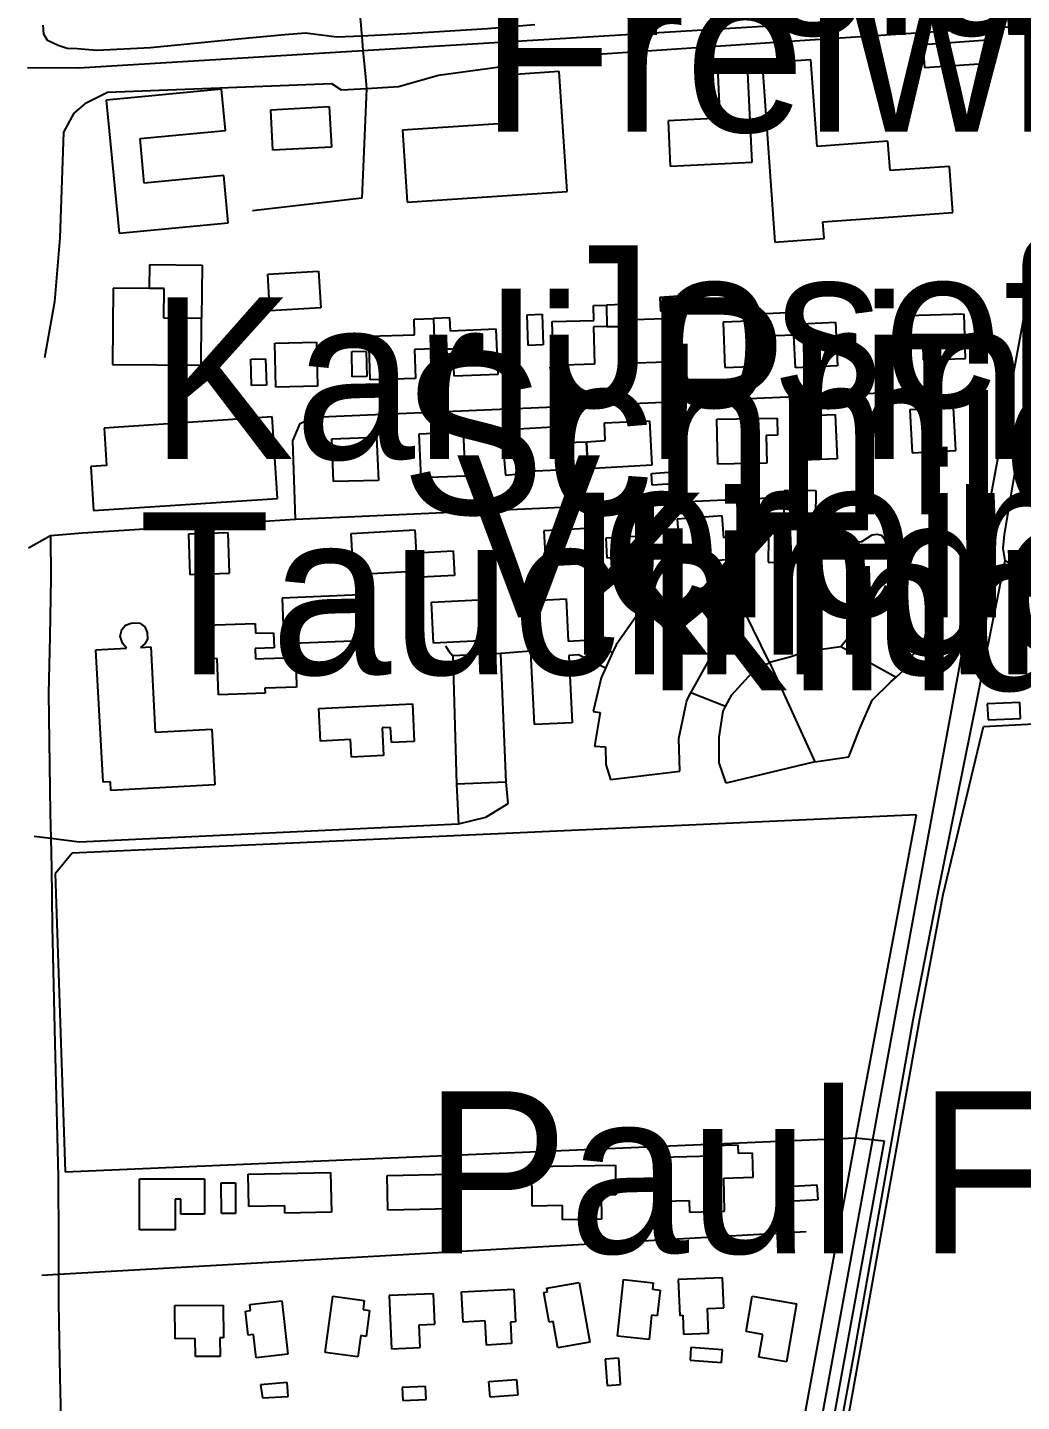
# Model space of a CAD drawing. Extents: x -3657 to 4700, y -7332 to 8131.
# Drawn here: x -3044.6 to -2778.2, y 1526.3 to 1894.7 of the extents above; entities that cross this region are included whole.
import ezdxf

# ---------------------------------------------------------------- set-up
doc = ezdxf.new("R2010")
doc.units = 0
for name, color, linetype in [('OSM_BUILDING_GARAGE', 9, 'CONTINUOUS'), ('OSM_BUILDING_RETAIL', 9, 'CONTINUOUS'), ('OSM_BUILDING_YES', 9, 'CONTINUOUS'), ('OSM_HIGHWAY_CYCLEWAY', 8, 'CONTINUOUS'), ('OSM_HIGHWAY_FOOTWAY', 8, 'CONTINUOUS'), ('OSM_HIGHWAY_PATH', 8, 'CONTINUOUS'), ('OSM_HIGHWAY_RESIDENTIAL', 8, 'CONTINUOUS'), ('OSM_HIGHWAY_SECONDARY', 8, 'CONTINUOUS'), ('OSM_HIGHWAY_SERVICE', 8, 'CONTINUOUS'), ('OSM_LABELS', 8, 'CONTINUOUS'), ('OSM_LANDUSE_FARMLAND', 3, 'CONTINUOUS'), ('OSM_LANDUSE_RAILWAY', 3, 'CONTINUOUS'), ('OSM_LEISURE_SWIMMING_POOL', 3, 'CONTINUOUS'), ('OSM_RAILWAY_RAIL', 5, 'CONTINUOUS')]:
    doc.layers.add(name, color=color, linetype=linetype)

msp = doc.modelspace()

# ---------------------------------------------------------------- linework, layer by layer
at = {"layer": 'OSM_BUILDING_GARAGE'}
for p, q in [((-2778.595257, 1713.774461), (-2787.332556, 1713.396398)), ((-2787.332556, 1713.396398), (-2787.150529, 1709.070915)), ((-2778.405645, 1709.448978), (-2778.595257, 1713.774461)), ((-2787.150529, 1709.070915), (-2778.405645, 1709.448978))]:
    msp.add_line(p, q, dxfattribs=at)
at = {"layer": 'OSM_BUILDING_RETAIL'}
for p, q in [((-2978.976726, 1790.321048), (-3024.05118, 1787.341024)), ((-2977.528094, 1768.460125), (-2978.976726, 1790.321048)), ((-3024.05118, 1787.341024), (-3023.383747, 1777.300122)), ((-3023.383747, 1777.300122), (-3027.623461, 1777.022135)), ((-3027.623461, 1777.022135), (-3026.842262, 1765.202114)), ((-3026.842262, 1765.202114), (-2977.528094, 1768.460125))]:
    msp.add_line(p, q, dxfattribs=at)
at = {"layer": 'OSM_BUILDING_YES'}
for p, q in [((-2785.937015, 1891.408356), (-2804.59479, 1890.107375)), ((-2804.59479, 1890.107375), (-2804.17006, 1883.958296)), ((-2785.504701, 1885.259276), (-2785.937015, 1891.408356)), ((-2902.085457, 1882.924183), (-2915.123146, 1882.056862)), ((-2899.93147, 1850.76661), (-2902.085457, 1882.924183)), ((-2851.610866, 1884.403075), (-2859.688318, 1884.002774)), ((-2859.688318, 1884.002774), (-2859.020885, 1870.392515)), ((-2850.344261, 1858.616972), (-2851.610866, 1884.403075)), ((-2834.606504, 1886.05988), (-2847.697284, 1885.114723)), ((-2847.697284, 1885.114723), (-2844.246354, 1837.17859)), ((-2832.937922, 1862.853499), (-2834.606504, 1886.05988)), ((-2804.17006, 1883.958296), (-2785.504701, 1885.259276)), ((-2915.123146, 1882.056862), (-2914.266102, 1869.202729)), ((-3015.867546, 1875.952261), (-3023.444423, 1875.229494)), ((-3023.444423, 1875.229494), (-3020.016246, 1839.547042)), ((-2992.590834, 1878.187279), (-3015.867546, 1875.952261)), ((-2991.529009, 1867.123384), (-2992.590834, 1878.187279)), ((-2979.393871, 1872.672011), (-2963.678867, 1873.539331)), ((-2978.787114, 1861.786027), (-2979.393871, 1872.672011)), ((-2963.678867, 1873.539331), (-2963.079695, 1862.653348)), ((-2914.266102, 1869.202729), (-2944.080619, 1867.21234)), ((-2859.020885, 1870.392515), (-2872.908034, 1869.703106)), ((-2872.908034, 1869.703106), (-2872.308861, 1857.538381)), ((-3014.418914, 1864.921724), (-2991.529009, 1867.123384)), ((-3013.27366, 1853.012748), (-3014.418914, 1864.921724)), ((-2944.080619, 1867.21234), (-2942.783676, 1847.908901)), ((-2813.954015, 1864.221196), (-2832.937922, 1862.853499)), ((-2813.385181, 1856.337476), (-2813.954015, 1864.221196)), ((-2963.079695, 1862.653348), (-2978.787114, 1861.786027)), ((-2872.308861, 1857.538381), (-2850.344261, 1858.616972)), ((-2797.495734, 1857.471664), (-2813.385181, 1856.337476)), ((-2796.608352, 1845.117908), (-2797.495734, 1857.471664)), ((-2991.976493, 1855.058734), (-3013.27366, 1853.012748)), ((-2990.755394, 1842.360274), (-2991.976493, 1855.058734)), ((-2942.783676, 1847.908901), (-2899.93147, 1850.76661)), ((-3020.016246, 1839.547042), (-2990.755394, 1842.360274)), ((-2831.405861, 1842.627141), (-2813.779573, 1843.883644)), ((-2831.079729, 1838.123747), (-2831.405861, 1842.627141)), ((-2813.779573, 1843.883644), (-2796.608352, 1845.117908)), ((-2844.246354, 1837.17859), (-2831.079729, 1838.123747)), ((-3011.870535, 1824.769236), (-3011.787106, 1831.140706)), ((-3011.787106, 1831.140706), (-2997.733099, 1830.962794)), ((-2997.733099, 1830.962794), (-2997.915126, 1816.674246)), ((-2980.167486, 1828.583222), (-2966.576132, 1829.394945)), ((-2979.583483, 1818.720232), (-2980.167486, 1828.583222)), ((-2966.576132, 1829.394945), (-2965.992128, 1819.531955)), ((-3021.631737, 1824.791475), (-3021.806179, 1804.364967)), ((-3011.870535, 1824.769236), (-3021.631737, 1824.791475)), ((-3007.941784, 1824.713639), (-3011.870535, 1824.769236)), ((-3007.941784, 1824.713639), (-3011.870535, 1824.769236)), ((-3008.047966, 1816.79656), (-3007.941784, 1824.713639)), ((-3008.047966, 1816.79656), (-3007.941784, 1824.713639)), ((-2892.908258, 1820.154647), (-2889.411822, 1820.243603)), ((-2892.80966, 1816.196107), (-2892.908258, 1820.154647)), ((-2884.944574, 1820.488232), (-2889.411822, 1820.243603)), ((-2889.411822, 1820.243603), (-2889.267717, 1814.528184)), ((-2889.411822, 1820.243603), (-2889.267717, 1814.528184)), ((-2884.792885, 1816.240585), (-2884.944574, 1820.488232)), ((-2997.915126, 1816.674246), (-3008.047966, 1816.79656)), ((-2997.915126, 1816.674246), (-3008.047966, 1816.79656)), ((-2998.051646, 1804.164816), (-2997.915126, 1816.674246)), ((-2965.992128, 1819.531955), (-2979.583483, 1818.720232)), ((-2940.955821, 1816.529692), (-2935.768049, 1816.685365)), ((-2940.83447, 1812.337643), (-2940.955821, 1816.529692)), ((-2931.361477, 1816.896635), (-2935.768049, 1816.685365)), ((-2935.768049, 1816.685365), (-2935.532931, 1808.534777)), ((-2935.768049, 1816.685365), (-2935.532931, 1808.534777)), ((-2931.202204, 1813.305039), (-2931.361477, 1816.896635)), ((-2903.928481, 1815.91812), (-2892.80966, 1816.196107)), ((-2873.848507, 1816.618648), (-2884.792885, 1816.240585)), ((-2873.44653, 1805.065495), (-2873.848507, 1816.618648)), ((-2846.582368, 1816.151629), (-2858.103165, 1815.740208)), ((-2846.718889, 1818.008585), (-2839.187518, 1818.375528)), ((-2846.582368, 1816.151629), (-2846.718889, 1818.008585)), ((-2846.430679, 1811.926222), (-2846.582368, 1816.151629)), ((-2846.430679, 1811.926222), (-2846.582368, 1816.151629)), ((-2839.187518, 1818.375528), (-2839.028245, 1815.150875)), ((-2793.551814, 1817.89739), (-2808.682815, 1817.419252)), ((-2808.682815, 1817.419252), (-2808.447697, 1809.846877)), ((-2793.180176, 1805.999533), (-2793.551814, 1817.89739)), ((-2918.930545, 1813.838775), (-2931.202204, 1813.305039)), ((-2918.407217, 1801.796364), (-2918.930545, 1813.838775)), ((-2903.632687, 1804.142577), (-2903.928481, 1815.91812)), ((-2889.267717, 1814.528184), (-2892.87792, 1814.439228)), ((-2892.87792, 1814.439228), (-2892.627633, 1804.420565)), ((-2889.267717, 1814.528184), (-2884.588104, 1814.539303)), ((-2884.588104, 1814.539303), (-2884.246803, 1804.687433)), ((-2858.103165, 1815.740208), (-2857.670851, 1803.597722)), ((-2839.028245, 1815.150875), (-2828.015607, 1815.684611)), ((-2828.015607, 1815.684611), (-2827.446772, 1804.009143)), ((-2978.294124, 1810.124864), (-2967.160135, 1810.380613)), ((-2978.028668, 1798.304844), (-2978.294124, 1810.124864)), ((-2967.160135, 1810.380613), (-2966.894679, 1798.560592)), ((-2953.068206, 1811.992939), (-2940.83447, 1812.337643)), ((-2952.73449, 1800.284113), (-2953.068206, 1811.992939)), ((-2839.17235, 1812.270927), (-2846.430679, 1811.926222)), ((-2846.14247, 1804.020263), (-2846.430679, 1811.926222)), ((-2838.74762, 1803.464288), (-2839.17235, 1812.270927)), ((-2808.447697, 1809.846877), (-2804.655466, 1809.958072)), ((-2804.655466, 1809.958072), (-2804.52653, 1805.643709)), ((-2935.532931, 1808.534777), (-2940.842054, 1808.390224)), ((-2940.842054, 1808.390224), (-2940.61452, 1800.628818)), ((-2935.532931, 1808.534777), (-2930.603031, 1808.601494)), ((-2930.603031, 1808.601494), (-2930.284484, 1801.284868)), ((-2884.246803, 1804.687433), (-2873.44653, 1805.065495)), ((-2804.52653, 1805.643709), (-2793.180176, 1805.999533)), ((-3021.806179, 1804.364967), (-2998.051646, 1804.164816)), ((-2930.284484, 1801.284868), (-2918.407217, 1801.796364)), ((-2892.627633, 1804.420565), (-2903.632687, 1804.142577)), ((-2857.670851, 1803.597722), (-2846.14247, 1804.020263)), ((-2827.446772, 1804.009143), (-2838.74762, 1803.464288)), ((-2966.894679, 1798.560592), (-2978.028668, 1798.304844)), ((-2940.61452, 1800.628818), (-2952.73449, 1800.284113)), ((-2839.536404, 1790.49896), (-2828.091451, 1790.965979)), ((-2839.043414, 1778.601103), (-2839.536404, 1790.49896)), ((-2828.091451, 1790.965979), (-2827.606046, 1779.079241)), ((-2796.411156, 1792.867412), (-2808.106396, 1792.25584)), ((-2808.106396, 1792.25584), (-2807.492054, 1780.669328)), ((-2795.804399, 1781.29202), (-2796.411156, 1792.867412)), ((-2913.060172, 1787.096395), (-2900.553395, 1787.796923)), ((-2912.407908, 1775.565481), (-2913.060172, 1787.096395)), ((-2900.553395, 1787.796923), (-2900.310693, 1783.48256)), ((-2889.935149, 1788.708722), (-2877.830349, 1789.275816)), ((-2889.730369, 1783.994057), (-2889.935149, 1788.708722)), ((-2877.830349, 1789.275816), (-2877.269099, 1777.366839)), ((-2859.7945, 1789.687237), (-2843.662351, 1789.954105)), ((-2859.597304, 1777.678185), (-2859.7945, 1789.687237)), ((-2843.662351, 1789.954105), (-2843.586506, 1785.383993)), ((-2962.988681, 1784.461075), (-2951.005232, 1784.850258)), ((-2962.57912, 1772.974639), (-2962.988681, 1784.461075)), ((-2951.005232, 1784.850258), (-2950.47432, 1773.274866)), ((-2939.613371, 1785.806534), (-2927.774027, 1786.306911)), ((-2939.105212, 1773.953155), (-2939.613371, 1785.806534)), ((-2927.774027, 1786.306911), (-2927.265868, 1774.464651)), ((-2900.310693, 1783.48256), (-2894.758867, 1783.627113)), ((-2894.758867, 1783.627113), (-2889.730369, 1783.994057)), ((-2894.758867, 1783.627113), (-2894.364475, 1776.354965)), ((-2894.364475, 1776.354965), (-2894.758867, 1783.627113)), ((-2843.586506, 1785.383993), (-2846.582368, 1785.328396)), ((-2846.582368, 1785.328396), (-2846.461017, 1777.889455)), ((-2807.492054, 1780.669328), (-2795.804399, 1781.29202)), ((-2894.364475, 1776.354965), (-2912.407908, 1775.565481)), ((-2877.269099, 1777.366839), (-2894.364475, 1776.354965)), ((-2846.461017, 1777.889455), (-2859.597304, 1777.678185)), ((-2827.606046, 1779.079241), (-2839.043414, 1778.601103)), ((-2950.47432, 1773.274866), (-2962.57912, 1772.974639)), ((-2927.265868, 1774.464651), (-2939.105212, 1773.953155)), ((-2841.811742, 1770.595068), (-2841.895171, 1763.667624)), ((-2833.226132, 1770.494993), (-2841.811742, 1770.595068)), ((-2833.317145, 1763.53419), (-2833.226132, 1770.494993)), ((-2858.353452, 1763.812177), (-2870.443084, 1762.944857)), ((-2870.443084, 1762.944857), (-2869.601209, 1751.202673)), ((-2857.936307, 1757.885488), (-2858.353452, 1763.812177)), ((-2845.92252, 1763.712102), (-2846.074209, 1751.347226)), ((-2841.895171, 1763.667624), (-2845.92252, 1763.712102)), ((-2836.464697, 1751.224912), (-2836.305423, 1763.567549)), ((-2836.305423, 1763.567549), (-2833.317145, 1763.53419)), ((-2990.81607, 1759.264305), (-3001.449485, 1758.852884)), ((-3001.449485, 1758.852884), (-3001.039924, 1748.033617)), ((-2990.406509, 1748.433919), (-2990.81607, 1759.264305)), ((-2957.816079, 1759.086393), (-2940.720703, 1760.009311)), ((-2957.216906, 1747.989139), (-2957.816079, 1759.086393)), ((-2940.720703, 1760.009311), (-2940.394571, 1753.860232)), ((-2894.880218, 1760.409613), (-2906.211404, 1759.764682)), ((-2906.211404, 1759.764682), (-2905.680491, 1750.502145)), ((-2894.349306, 1751.147075), (-2894.880218, 1760.409613)), ((-2889.518004, 1757.874368), (-2881.326786, 1758.308029)), ((-2889.237379, 1752.436936), (-2889.518004, 1757.874368)), ((-2881.326786, 1758.308029), (-2881.046161, 1752.870597)), ((-2851.610866, 1758.330268), (-2857.936307, 1757.885488)), ((-2851.193721, 1752.514773), (-2851.610866, 1758.330268)), ((-2940.394571, 1753.860232), (-2930.474095, 1754.393967)), ((-2930.474095, 1754.393967), (-2930.12521, 1747.811228)), ((-2905.680491, 1750.502145), (-2894.349306, 1751.147075)), ((-2881.046161, 1752.870597), (-2889.237379, 1752.436936)), ((-2869.601209, 1751.202673), (-2851.193721, 1752.514773)), ((-2846.074209, 1751.347226), (-2836.464697, 1751.224912)), ((-3001.039924, 1748.033617), (-2990.406509, 1748.433919)), ((-2941.153017, 1748.85646), (-2957.216906, 1747.989139)), ((-2941.062004, 1747.221894), (-2941.153017, 1748.85646)), ((-2930.12521, 1747.811228), (-2941.062004, 1747.221894)), ((-2953.401922, 1742.662902), (-2976.352502, 1741.762224)), ((-2952.924101, 1730.464819), (-2953.401922, 1742.662902)), ((-2861.470666, 1745.920914), (-2868.387695, 1741.350802)), ((-2853.635917, 1732.811032), (-2861.470666, 1745.920914)), ((-2976.352502, 1741.762224), (-2975.874681, 1729.57526)), ((-2936.336884, 1740.616916), (-2920.151644, 1741.473117)), ((-2935.760465, 1729.653096), (-2936.336884, 1740.616916)), ((-2920.151644, 1741.473117), (-2919.575224, 1730.498177)), ((-2910.390442, 1741.039457), (-2900.219679, 1741.550953)), ((-2909.814023, 1729.475184), (-2910.390442, 1741.039457)), ((-2900.219679, 1741.550953), (-2899.650844, 1730.186832)), ((-2879.984336, 1738.904514), (-2886.802767, 1729.241675)), ((-2874.288406, 1734.423358), (-2879.984336, 1738.904514)), ((-2868.387695, 1741.350802), (-2874.288406, 1734.423358)), ((-3018.294574, 1734.478956), (-3016.512225, 1735.112767)), ((-3016.512225, 1735.112767), (-3014.449252, 1735.03493)), ((-3019.720452, 1731.498932), (-3019.32606, 1733.28917)), ((-3019.128864, 1729.630857), (-3019.720452, 1731.498932)), ((-3019.32606, 1733.28917), (-3018.294574, 1734.478956)), ((-3014.449252, 1735.03493), (-3013.099218, 1734.034176)), ((-3013.099218, 1734.034176), (-3012.462123, 1732.533045)), ((-3012.462123, 1732.533045), (-3012.386278, 1730.709448)), ((-2996.822963, 1734.490075), (-2983.580494, 1734.901497)), ((-2996.549923, 1725.483286), (-2996.822963, 1734.490075)), ((-2983.580494, 1734.901497), (-2983.504649, 1732.310655)), ((-2983.504649, 1732.310655), (-2978.612672, 1732.466328)), ((-2978.612672, 1732.466328), (-2978.49132, 1728.385474)), ((-2862.077423, 1724.871714), (-2853.635917, 1732.811032)), ((-3026.243089, 1727.873977), (-3018.059455, 1728.318757)), ((-3024.32422, 1692.347198), (-3026.243089, 1727.873977)), ((-3018.059455, 1728.318757), (-3019.128864, 1729.630857)), ((-3013.13714, 1729.441826), (-3014.3279, 1728.518908)), ((-3014.3279, 1728.518908), (-3011.551987, 1728.663461)), ((-3012.386278, 1730.709448), (-3013.13714, 1729.441826)), ((-3011.551987, 1728.663461), (-3010.31572, 1705.801784)), ((-2978.49132, 1728.385474), (-2983.512234, 1728.24092)), ((-2983.512234, 1728.24092), (-2983.428805, 1725.494406)), ((-2975.874681, 1729.57526), (-2952.924101, 1730.464819)), ((-2919.575224, 1730.498177), (-2935.760465, 1729.653096)), ((-2909.700256, 1727.284644), (-2909.814023, 1729.475184)), ((-2899.650844, 1730.186832), (-2895.031907, 1730.464819)), ((-2895.031907, 1730.464819), (-2887.773578, 1727.140091)), ((-2886.802767, 1729.241675), (-2887.773578, 1727.140091)), ((-2993.70575, 1725.572242), (-2996.549923, 1725.483286)), ((-2993.409956, 1715.831567), (-2993.70575, 1725.572242)), ((-2983.428805, 1725.494406), (-2981.221726, 1725.572242)), ((-2981.221726, 1725.572242), (-2972.696792, 1725.827991)), ((-2972.696792, 1725.827991), (-2972.454089, 1717.866434)), ((-2908.729445, 1707.814412), (-2909.700256, 1727.284644)), ((-2896.859763, 1726.49516), (-2899.461233, 1726.328368)), ((-2899.461233, 1726.328368), (-2898.558682, 1708.325909)), ((-2889.677278, 1722.99252), (-2896.859763, 1726.49516)), ((-2887.773578, 1727.140091), (-2889.677278, 1722.99252)), ((-2887.773578, 1727.140091), (-2889.677278, 1722.99252)), ((-2866.779789, 1716.309705), (-2862.077423, 1724.871714)), ((-2890.868038, 1720.401678), (-2893.006856, 1711.350411)), ((-2889.677278, 1722.99252), (-2890.868038, 1720.401678)), ((-2972.454089, 1717.866434), (-2980.948686, 1717.610685)), ((-2980.948686, 1717.610685), (-2980.903179, 1716.209629)), ((-2980.903179, 1716.209629), (-2993.409956, 1715.831567)), ((-2966.507871, 1712.106537), (-2941.433642, 1713.407517)), ((-2941.433642, 1713.407517), (-2940.910314, 1703.322137)), ((-2870.010769, 1704.13386), (-2867.879536, 1714.308196)), ((-2867.879536, 1714.308196), (-2866.779789, 1716.309705)), ((-2966.060388, 1703.399974), (-2966.507871, 1712.106537)), ((-2893.006856, 1711.350411), (-2891.072819, 1711.050185)), ((-2891.072819, 1711.050185), (-2892.597295, 1701.998918)), ((-3010.31572, 1705.801784), (-2995.177135, 1706.624627)), ((-2995.177135, 1706.624627), (-2994.373182, 1691.65779)), ((-2947.273677, 1707.058287), (-2949.526262, 1706.935973)), ((-2949.526262, 1706.935973), (-2949.139455, 1699.53039)), ((-2947.061312, 1703.010792), (-2947.273677, 1707.058287)), ((-2898.558682, 1708.325909), (-2908.729445, 1707.814412)), ((-2958.028444, 1703.811395), (-2966.060388, 1703.399974)), ((-2957.778156, 1699.085611), (-2958.028444, 1703.811395)), ((-2940.910314, 1703.322137), (-2947.061312, 1703.010792)), ((-2892.597295, 1701.998918), (-2889.64694, 1701.887723)), ((-2869.707391, 1695.38282), (-2870.010769, 1704.13386)), ((-2949.139455, 1699.53039), (-2957.778156, 1699.085611)), ((-2889.64694, 1701.887723), (-2889.548342, 1697.11746)), ((-2889.548342, 1697.11746), (-2888.327244, 1693.147802)), ((-2888.327244, 1693.147802), (-2869.707391, 1695.38282)), ((-3022.337092, 1692.458393), (-3024.32422, 1692.347198)), ((-3022.21574, 1690.156658), (-3022.337092, 1692.458393)), ((-2994.373182, 1691.65779), (-3022.21574, 1690.156658)), ((-2861.015598, 1592.116091), (-2874.728304, 1591.738029)), ((-2874.728304, 1591.738029), (-2874.394588, 1580.040322)), ((-2854.075816, 1595.062757), (-2861.091443, 1594.862606)), ((-2861.091443, 1594.862606), (-2861.015598, 1592.116091)), ((-2854.01514, 1592.8055), (-2854.075816, 1595.062757)), ((-2850.253248, 1592.905575), (-2854.01514, 1592.8055)), ((-2850.071221, 1586.467389), (-2850.253248, 1592.905575)), ((-2985.469025, 1587.301351), (-2963.352735, 1587.746131)), ((-2963.352735, 1587.746131), (-2963.140371, 1577.082537)), ((-2909.4348, 1589.380696), (-2887.007547, 1589.7254)), ((-2909.275526, 1578.761581), (-2909.4348, 1589.380696)), ((-2887.007547, 1589.7254), (-2886.886196, 1581.797202)), ((-3014.555434, 1586.067087), (-2997.141511, 1586.089326)), ((-3014.532681, 1572.367872), (-3014.555434, 1586.067087)), ((-2997.141511, 1586.089326), (-2997.126342, 1576.58216)), ((-2985.294582, 1578.628147), (-2985.469025, 1587.301351)), ((-2948.176228, 1586.934408), (-2931.088437, 1587.256873)), ((-2947.994201, 1577.68299), (-2948.176228, 1586.934408)), ((-2931.088437, 1587.256873), (-2930.90641, 1578.005455)), ((-2857.981814, 1586.244999), (-2850.071221, 1586.467389)), ((-2857.731526, 1577.360524), (-2857.981814, 1586.244999)), ((-3003.520043, 1580.629655), (-3005.036935, 1580.629655)), ((-3005.036935, 1580.629655), (-3005.029351, 1572.378992)), ((-3003.512458, 1576.571041), (-3003.520043, 1580.629655)), ((-2886.886196, 1581.797202), (-2890.799778, 1581.730485)), ((-2890.799778, 1581.730485), (-2890.70118, 1575.225582)), ((-2975.639563, 1578.817178), (-2985.294582, 1578.628147)), ((-2975.594056, 1576.826789), (-2975.639563, 1578.817178)), ((-2963.140371, 1577.082537), (-2975.594056, 1576.826789)), ((-2930.90641, 1578.005455), (-2947.994201, 1577.68299)), ((-2901.220828, 1578.883895), (-2909.275526, 1578.761581)), ((-2901.167737, 1575.069909), (-2901.220828, 1578.883895)), ((-2874.394588, 1580.040322), (-2867.280363, 1580.240473)), ((-2867.280363, 1580.240473), (-2867.18935, 1577.093657)), ((-2867.18935, 1577.093657), (-2857.731526, 1577.360524)), ((-2997.126342, 1576.58216), (-3003.512458, 1576.571041)), ((-2890.70118, 1575.225582), (-2901.167737, 1575.069909)), ((-3005.029351, 1572.378992), (-3014.532681, 1572.367872)), ((-2886.476635, 1543.890852), (-2884.815638, 1559.035601)), ((-2884.815638, 1559.035601), (-2876.905045, 1558.16828)), ((-2858.307946, 1559.535978), (-2870.14729, 1559.04672)), ((-2870.14729, 1559.04672), (-2869.752898, 1549.450598)), ((-2857.974229, 1551.418748), (-2858.307946, 1559.535978)), ((-2964.755861, 1539.498652), (-2962.738394, 1554.565565)), ((-2962.738394, 1554.565565), (-2954.304473, 1553.442496)), ((-2935.722543, 1555.254973), (-2947.607394, 1554.776835)), ((-2947.607394, 1554.776835), (-2947.030975, 1540.488287)), ((-2935.396411, 1547.093265), (-2935.722543, 1555.254973)), ((-2928.229095, 1555.710872), (-2914.273686, 1556.478117)), ((-2927.789196, 1547.627001), (-2928.229095, 1555.710872)), ((-2914.273686, 1556.478117), (-2913.78828, 1547.671479)), ((-2906.181066, 1555.555199), (-2905.187501, 1555.721992)), ((-2904.770356, 1547.593643), (-2906.181066, 1555.555199)), ((-2905.361944, 1556.700507), (-2896.700489, 1558.234997)), ((-2905.187501, 1555.721992), (-2905.361944, 1556.700507)), ((-2896.700489, 1558.234997), (-2893.856316, 1542.267406)), ((-2876.905045, 1558.16828), (-2877.094656, 1556.466998)), ((-2877.094656, 1556.466998), (-2875.054436, 1556.233488)), ((-2875.054436, 1556.233488), (-2875.820467, 1549.317164)), ((-2851.959751, 1545.091757), (-2850.329092, 1554.554445)), ((-2850.329092, 1554.554445), (-2838.451826, 1552.508458)), ((-3005.052104, 1552.063679), (-2992.120597, 1552.163754)), ((-3004.976259, 1543.179204), (-3005.052104, 1552.063679)), ((-2992.120597, 1552.163754), (-2992.044753, 1543.457191)), ((-2984.983619, 1552.397263), (-2976.435931, 1553.364659)), ((-2984.794008, 1550.740459), (-2984.983619, 1552.397263)), ((-2976.435931, 1553.364659), (-2974.828026, 1539.042753)), ((-2954.304473, 1553.442496), (-2954.630605, 1550.985088)), ((-2954.630605, 1550.985088), (-2952.878594, 1550.751579)), ((-2862.350463, 1551.240836), (-2857.974229, 1551.418748)), ((-2862.077423, 1544.680336), (-2862.350463, 1551.240836)), ((-2838.451826, 1552.508458), (-2841.129141, 1536.985647)), ((-2986.189549, 1550.584786), (-2984.794008, 1550.740459)), ((-2985.46144, 1544.157719), (-2986.189549, 1550.584786)), ((-2952.878594, 1550.751579), (-2953.811483, 1543.813015)), ((-2921.880901, 1547.960586), (-2927.789196, 1547.627001)), ((-2921.524431, 1541.489041), (-2921.880901, 1547.960586)), ((-2913.78828, 1547.671479), (-2915.138315, 1547.604762)), ((-2915.138315, 1547.604762), (-2914.819767, 1541.855984)), ((-2903.670609, 1547.793793), (-2904.770356, 1547.593643)), ((-2902.419173, 1540.744035), (-2903.670609, 1547.793793)), ((-2877.291852, 1549.483956), (-2878.004792, 1542.956814)), ((-2875.820467, 1549.317164), (-2877.291852, 1549.483956)), ((-2869.752898, 1549.450598), (-2868.956529, 1549.483956)), ((-2868.956529, 1549.483956), (-2868.744164, 1544.402348)), ((-2983.974886, 1544.324512), (-2985.46144, 1544.157719)), ((-2983.277115, 1538.097596), (-2983.974886, 1544.324512)), ((-2955.244946, 1544.002046), (-2956.010977, 1538.331105)), ((-2953.811483, 1543.813015), (-2955.244946, 1544.002046)), ((-2939.598202, 1546.915354), (-2935.396411, 1547.093265)), ((-2939.3555, 1540.788513), (-2939.598202, 1546.915354)), ((-2878.004792, 1542.956814), (-2886.476635, 1543.890852)), ((-2868.744164, 1544.402348), (-2862.077423, 1544.680336)), ((-2847.492504, 1544.324512), (-2851.959751, 1545.091757)), ((-2848.539159, 1538.264388), (-2847.492504, 1544.324512)), ((-2999.636799, 1543.223682), (-3004.976259, 1543.179204)), ((-2999.591292, 1538.386703), (-2999.636799, 1543.223682)), ((-2992.044753, 1543.457191), (-2992.992811, 1543.457191)), ((-2992.992811, 1543.457191), (-2992.954888, 1538.4423)), ((-2947.030975, 1540.488287), (-2939.3555, 1540.788513)), ((-2914.819767, 1541.855984), (-2921.524431, 1541.489041)), ((-2893.856316, 1542.267406), (-2902.419173, 1540.744035)), ((-2992.954888, 1538.4423), (-2999.591292, 1538.386703)), ((-2974.828026, 1539.042753), (-2983.277115, 1538.097596)), ((-2956.010977, 1538.331105), (-2964.755861, 1539.498652)), ((-2841.129141, 1536.985647), (-2848.539159, 1538.264388))]:
    msp.add_line(p, q, dxfattribs=at)
at = {"layer": 'OSM_HIGHWAY_CYCLEWAY'}
for p, q in [((-2800.923911, 1660.690003), (-2782.584683, 1751.825364)), ((-2807.249352, 1628.688103), (-2800.923911, 1660.690003)), ((-2822.911264, 1539.665444), (-2807.249352, 1628.688103)), ((-2863.920447, 1317.08656), (-2822.911264, 1539.665444))]:
    msp.add_line(p, q, dxfattribs=at)
at = {"layer": 'OSM_HIGHWAY_FOOTWAY'}
for p, q in [((-3040.183329, 1892.953965), (-3040.365356, 1895.378015)), ((-2921.274144, 1894.37726), (-2942.912612, 1892.998443)), ((-2908.562587, 1895.444732), (-2921.274144, 1894.37726)), ((-3039.174596, 1891.219324), (-3040.183329, 1892.953965)), ((-3036.315254, 1889.907224), (-3039.174596, 1891.219324)), ((-3033.971655, 1889.073262), (-3036.315254, 1889.907224)), ((-2988.100833, 1891.630746), (-3011.597494, 1889.295652)), ((-2975.594056, 1892.753814), (-2988.100833, 1891.630746)), ((-2970.095322, 1893.154116), (-2975.594056, 1892.753814)), ((-2961.668985, 1892.120003), (-2970.095322, 1893.154116)), ((-2954.994659, 1892.431349), (-2961.668985, 1892.120003)), ((-2942.912612, 1892.998443), (-2954.994659, 1892.431349)), ((-3031.22608, 1888.984306), (-3033.971655, 1889.073262)), ((-3026.015555, 1888.528407), (-3031.22608, 1888.984306)), ((-3011.597494, 1889.295652), (-3026.015555, 1888.528407)), ((-2962.981097, 1879.588335), (-3023.148629, 1877.29772)), ((-2960.387211, 1877.909292), (-2962.981097, 1879.588335)), ((-2945.127275, 1878.776612), (-2953.728054, 1878.287354)), ((-3023.148629, 1877.29772), (-3029.201029, 1874.250979)), ((-2958.657954, 1878.009367), (-2960.387211, 1877.909292)), ((-2953.728054, 1878.287354), (-2958.657954, 1878.009367)), ((-3032.196891, 1871.760212), (-3034.942466, 1866.678604)), ((-3029.201029, 1874.250979), (-3032.196891, 1871.760212)), ((-3034.942466, 1866.678604), (-3035.913277, 1838.357256)), ((-3035.913277, 1838.357256), (-3037.331572, 1821.166521)), ((-3037.331572, 1821.166521), (-3039.978549, 1806.121847)), ((-3038.423734, 1758.541538), (-3038.302383, 1747.155177)), ((-3038.302383, 1747.155177), (-3038.567839, 1731.443334)), ((-2856.684871, 1746.943907), (-2861.781629, 1748.256007)), ((-2845.702571, 1724.471412), (-2856.684871, 1746.943907)), ((-2820.787615, 1742.362676), (-2816.813357, 1745.920914)), ((-2822.926433, 1736.669496), (-2820.787615, 1742.362676)), ((-2803.290263, 1734.634629), (-2803.085482, 1740.227734)), ((-2835.531808, 1736.769571), (-2835.531808, 1731.687963)), ((-2824.139947, 1731.687963), (-2822.926433, 1736.669496)), ((-3038.567839, 1731.443334), (-3038.969815, 1716.176271)), ((-2835.531808, 1731.687963), (-2836.244747, 1727.217927)), ((-2826.582144, 1728.741298), (-2824.139947, 1731.687963)), ((-2804.511361, 1729.141599), (-2803.290263, 1734.634629)), ((-2932.544653, 1728.963687), (-2931.619349, 1727.540392)), ((-2836.244747, 1727.217927), (-2832.384257, 1727.918455)), ((-2832.384257, 1727.918455), (-2826.582144, 1728.741298)), ((-2826.582144, 1728.741298), (-2811.78486, 1720.546232)), ((-2807.454132, 1726.395085), (-2804.511361, 1729.141599)), ((-2931.619349, 1727.540392), (-2930.542356, 1726.27277)), ((-2909.715425, 1727.495914), (-2917.679109, 1726.873223)), ((-2850.389768, 1721.824973), (-2845.702571, 1724.471412)), ((-2840.219005, 1725.894708), (-2845.702571, 1724.471412)), ((-2845.702571, 1724.471412), (-2833.605355, 1697.829108)), ((-2836.244747, 1727.217927), (-2840.219005, 1725.894708)), ((-2809.38817, 1722.736772), (-2807.454132, 1726.395085)), ((-2855.774735, 1715.820447), (-2850.389768, 1721.824973)), ((-2813.157647, 1719.278609), (-2811.78486, 1720.546232)), ((-2811.78486, 1720.546232), (-2809.38817, 1722.736772)), ((-2818.239236, 1714.397152), (-2813.157647, 1719.278609)), ((-3038.969815, 1716.176271), (-3038.507163, 1684.141013)), ((-2857.473655, 1712.640272), (-2866.779789, 1716.309705)), ((-2857.473655, 1712.640272), (-2855.774735, 1715.820447)), ((-2821.49297, 1706.76918), (-2818.239236, 1714.397152)), ((-2859.23325, 1704.445206), (-2858.11075, 1711.450487)), ((-2858.11075, 1711.450487), (-2857.473655, 1712.640272)), ((-2824.45091, 1699.152328), (-2821.49297, 1706.76918)), ((-2859.23325, 1697.617838), (-2859.23325, 1704.445206)), ((-2833.605355, 1697.829108), (-2824.45091, 1699.152328)), ((-2857.306797, 1692.135928), (-2859.23325, 1697.617838)), ((-2833.605355, 1697.829108), (-2857.306797, 1692.135928)), ((-3038.507163, 1684.141013), (-3038.317552, 1677.358122)), ((-3038.317552, 1677.358122), (-3038.097602, 1669.307609)), ((-3038.097602, 1669.307609), (-3037.938329, 1653.662483)), ((-3037.938329, 1653.662483), (-3037.270896, 1622.450067)), ((-3037.270896, 1622.450067), (-3036.360761, 1586.611942)), ((-3036.360761, 1586.611942), (-3036.277332, 1569.098741)), ((-3036.277332, 1569.098741), (-3036.2925, 1560.503374)), ((-3036.2925, 1560.503374), (-3036.307669, 1552.675251)), ((-3036.307669, 1552.675251), (-3035.928446, 1532.849195)), ((-3035.928446, 1532.849195), (-3035.344443, 1509.720651))]:
    msp.add_line(p, q, dxfattribs=at)
at = {"layer": 'OSM_HIGHWAY_PATH'}
for p, q in [((-2787.499414, 1894.410619), (-2838.891724, 1891.074771)), ((-2763.100202, 1895.967348), (-2787.499414, 1894.410619)), ((-2838.891724, 1891.074771), (-2894.372059, 1887.260785)), ((-2894.372059, 1887.260785), (-2934.448353, 1881.878951)), ((-2934.448353, 1881.878951), (-2945.127275, 1878.776612))]:
    msp.add_line(p, q, dxfattribs=at)
at = {"layer": 'OSM_HIGHWAY_RESIDENTIAL'}
for p, q in [((-2782.721204, 1758.819525), (-2772.163633, 1821.299955)), ((-2968.039933, 1790.254331), (-2813.612715, 1796.837071)), ((-2973.432485, 1783.893981), (-2971.483278, 1788.508571)), ((-2971.483278, 1788.508571), (-2968.039933, 1790.254331)), ((-2972.772637, 1762.944857), (-2973.432485, 1783.893981)), ((-2972.772637, 1762.944857), (-2843.874716, 1768.693635)), ((-3029.830539, 1759.197588), (-2972.772637, 1762.944857)), ((-3044.286523, 1755.183451), (-3038.423734, 1758.541538)), ((-3038.423734, 1758.541538), (-3029.830539, 1759.197588)), ((-2783.047335, 1755.061137), (-2782.721204, 1758.819525)), ((-2782.584683, 1751.825364), (-2783.047335, 1755.061137)), ((-2782.584683, 1751.825364), (-2780.256254, 1750.201918)), ((-2780.256254, 1750.201918), (-2775.773837, 1748.85646)), ((-3036.2925, 1560.503374), (-2835.85794, 1571.967571)), ((-3040.72941, 1560.247625), (-3036.2925, 1560.503374))]:
    msp.add_line(p, q, dxfattribs=at)
at = {"layer": 'OSM_HIGHWAY_SECONDARY'}
for p, q in [((-2954.676112, 1888.539527), (-2826.885522, 1896.289813)), ((-3030.816519, 1883.924937), (-2954.676112, 1888.539527)), ((-3044.574732, 1884.013893), (-3030.816519, 1883.924937))]:
    msp.add_line(p, q, dxfattribs=at)
at = {"layer": 'OSM_HIGHWAY_SERVICE'}
for p, q in [((-2955.821365, 1902.694641), (-2955.055335, 1893.165236)), ((-2955.055335, 1893.165236), (-2954.994659, 1892.431349)), ((-2954.994659, 1892.431349), (-2954.676112, 1888.539527)), ((-2954.676112, 1888.539527), (-2954.023848, 1881.512007)), ((-2954.023848, 1881.512007), (-2953.728054, 1878.287354)), ((-2953.728054, 1878.287354), (-2954.949152, 1848.931894)), ((-2954.949152, 1848.931894), (-2984.240342, 1845.573807)), ((-2917.679109, 1726.873223), (-2930.542356, 1726.27277)), ((-2930.542356, 1726.27277), (-2929.556376, 1691.86906)), ((-2916.329075, 1692.425035), (-2917.679109, 1726.873223)), ((-2916.329075, 1692.425035), (-2929.556376, 1691.86906)), ((-2929.556376, 1691.86906), (-2929.101308, 1681.183228)), ((-2915.752656, 1686.654018), (-2916.329075, 1692.425035)), ((-2921.698874, 1683.051302), (-2915.752656, 1686.654018)), ((-3030.619323, 1676.368487), (-2929.101308, 1681.183228)), ((-2929.101308, 1681.183228), (-2921.698874, 1683.051302)), ((-3042.784799, 1677.936336), (-3038.317552, 1677.358122)), ((-3038.317552, 1677.358122), (-3030.619323, 1676.368487))]:
    msp.add_line(p, q, dxfattribs=at)
at = {"layer": 'OSM_LANDUSE_FARMLAND'}
for p, q in [((-2788.371627, 1707.291796), (-2607.74768, 1716.85456)), ((-2799.149147, 1662.257851), (-2788.371627, 1707.291796)), ((-2806.324047, 1683.596157), (-3032.644375, 1673.377344)), ((-2822.54721, 1597.042027), (-2806.324047, 1683.596157)), ((-3032.644375, 1673.377344), (-3037.187467, 1667.773119)), ((-3037.187467, 1667.773119), (-3034.449476, 1587.912923)), ((-2805.391159, 1628.932731), (-2799.149147, 1662.257851)), ((-2915.684396, 1016.14861), (-2805.391159, 1628.932731)), ((-3034.449476, 1587.912923), (-2822.54721, 1597.042027))]:
    msp.add_line(p, q, dxfattribs=at)
at = {"layer": 'OSM_LANDUSE_RAILWAY'}
for p, q in [((-2920.34884, 1065.485799), (-2822.54721, 1597.042027)), ((-2814.977918, 1596.263662), (-2854.940445, 1377.554361)), ((-2822.54721, 1597.042027), (-2814.977918, 1596.263662))]:
    msp.add_line(p, q, dxfattribs=at)
at = {"layer": 'OSM_LEISURE_SWIMMING_POOL'}
for p, q in [((-2867.560988, 1822.823325), (-2875.130281, 1822.311828)), ((-2875.130281, 1822.311828), (-2874.887578, 1818.642396)), ((-2867.310701, 1819.153892), (-2867.560988, 1822.823325)), ((-2910.69382, 1817.697239), (-2906.620964, 1817.830673)), ((-2910.42078, 1809.468814), (-2910.69382, 1817.697239)), ((-2906.620964, 1817.830673), (-2906.355508, 1809.602248)), ((-2874.887578, 1818.642396), (-2867.310701, 1819.153892)), ((-2906.355508, 1809.602248), (-2910.42078, 1809.468814)), ((-2984.740917, 1805.799382), (-2980.774243, 1805.921696)), ((-2984.513383, 1798.727384), (-2984.740917, 1805.799382)), ((-2980.774243, 1805.921696), (-2980.546709, 1798.860818)), ((-2957.687143, 1807.834249), (-2953.765976, 1807.912085)), ((-2957.558207, 1801.073597), (-2957.687143, 1807.834249)), ((-2953.765976, 1807.912085), (-2953.644625, 1801.140314)), ((-2980.546709, 1798.860818), (-2984.513383, 1798.727384)), ((-2953.644625, 1801.140314), (-2957.558207, 1801.073597)), ((-2913.469733, 1782.303894), (-2917.125443, 1781.95919)), ((-2917.125443, 1781.95919), (-2916.450426, 1774.742639)), ((-2912.794716, 1775.087343), (-2913.469733, 1782.303894)), ((-2877.360113, 1775.142941), (-2870.397577, 1775.665557)), ((-2870.397577, 1775.665557), (-2870.162459, 1772.507621)), ((-2916.450426, 1774.742639), (-2912.794716, 1775.087343)), ((-2877.124994, 1771.985005), (-2877.360113, 1775.142941)), ((-2870.162459, 1772.507621), (-2877.124994, 1771.985005)), ((-2820.93172, 1756.918092), (-2818.155807, 1758.697211)), ((-2818.155807, 1758.697211), (-2816.927124, 1758.852884)), ((-2816.927124, 1758.852884), (-2815.690857, 1758.619374)), ((-2815.690857, 1758.619374), (-2815.000671, 1757.696457)), ((-2815.000671, 1757.696457), (-2814.613864, 1756.762419)), ((-2824.018596, 1756.762419), (-2820.93172, 1756.918092)), ((-2823.942751, 1752.37022), (-2824.018596, 1756.762419)), ((-2815.000671, 1753.526647), (-2815.463323, 1752.603729)), ((-2814.765553, 1754.527401), (-2815.000671, 1753.526647)), ((-2814.45459, 1755.539275), (-2814.765553, 1754.527401)), ((-2814.613864, 1756.762419), (-2814.45459, 1755.539275)), ((-2815.463323, 1752.603729), (-2823.942751, 1752.37022)), ((-2992.65151, 1584.988496), (-2988.866864, 1585.010735)), ((-2992.613587, 1576.748952), (-2992.65151, 1584.988496)), ((-2988.866864, 1585.010735), (-2988.828941, 1576.771191)), ((-2841.038127, 1584.009981), (-2833.006182, 1584.432522)), ((-2833.006182, 1584.432522), (-2832.793818, 1580.429504)), ((-2840.825762, 1580.006964), (-2841.038127, 1584.009981)), ((-2832.793818, 1580.429504), (-2840.825762, 1580.006964)), ((-2988.828941, 1576.771191), (-2992.613587, 1576.748952)), ((-2866.757036, 1540.821872), (-2867.007323, 1537.408187)), ((-2858.31553, 1540.19918), (-2866.757036, 1540.821872)), ((-2858.565817, 1536.796615), (-2858.31553, 1540.19918)), ((-2886.12775, 1537.930804), (-2889.722785, 1537.686175)), ((-2889.722785, 1537.686175), (-2889.252548, 1530.625297)), ((-2885.657513, 1530.869926), (-2886.12775, 1537.930804)), ((-2867.007323, 1537.408187), (-2858.565817, 1536.796615)), ((-2974.979715, 1531.459259), (-2982.109108, 1530.858806)), ((-2982.109108, 1530.858806), (-2981.60095, 1527.300569)), ((-2974.676336, 1527.70087), (-2974.979715, 1531.459259)), ((-2937.868945, 1530.33619), (-2944.126126, 1530.102681)), ((-2944.126126, 1530.102681), (-2943.99719, 1526.655638)), ((-2937.740009, 1526.889147), (-2937.868945, 1530.33619)), ((-2920.894921, 1531.715007), (-2913.492486, 1532.259862)), ((-2920.576373, 1527.47848), (-2920.894921, 1531.715007)), ((-2913.492486, 1532.259862), (-2913.173939, 1528.023336)), ((-2889.252548, 1530.625297), (-2885.657513, 1530.869926)), ((-2981.60095, 1527.300569), (-2974.676336, 1527.70087)), ((-2943.99719, 1526.655638), (-2937.740009, 1526.889147)), ((-2913.173939, 1528.023336), (-2920.576373, 1527.47848))]:
    msp.add_line(p, q, dxfattribs=at)
at = {"layer": 'OSM_RAILWAY_RAIL'}
for p, q in [((-2763.100202, 1895.967348), (-2778.466321, 1812.393241)), ((-2778.466321, 1812.393241), (-2803.297847, 1677.569392)), ((-2803.297847, 1677.569392), (-2875.896311, 1280.647982))]:
    msp.add_line(p, q, dxfattribs=at)

# ---------------------------------------------------------------- texts
at = {"layer": 'OSM_LABELS'}
for s, p in [('Feldkirchner Straße', (-2886.015158, 1892.703699)), ('Freiwillige Feuerwehr Seiersberg', (-2923.193013, 1866.754852)), ('Josef Kölbl-Weg', (-2905.727541, 1792.91051)), ('Karli Printi GmbH | Schul- und Bastelbedarf, Druckerei', (-3011.779521, 1778.998227)), ('Schmiedgasse', (-2944.565364, 1764.202886)), ('Vereinshaus Seiersberg-Pirka', (-2929.63222, 1736.571644)), ('Kindergarten & Kinderkrippe Seiersberg', (-2900.209761, 1726.584116)), ('TauchTurm Seiersberg', (-3014.846172, 1721.271646)), ('Kindergarten & Kinderkrippe Seiersberg', (-2879.136682, 1717.042532)), ('Paul Flora-Weg', (-2938.293732, 1566.108581))]:
    msp.add_text(s, height=43.418293, dxfattribs=at).set_placement(p)

doc.saveas('drawing.dxf')
